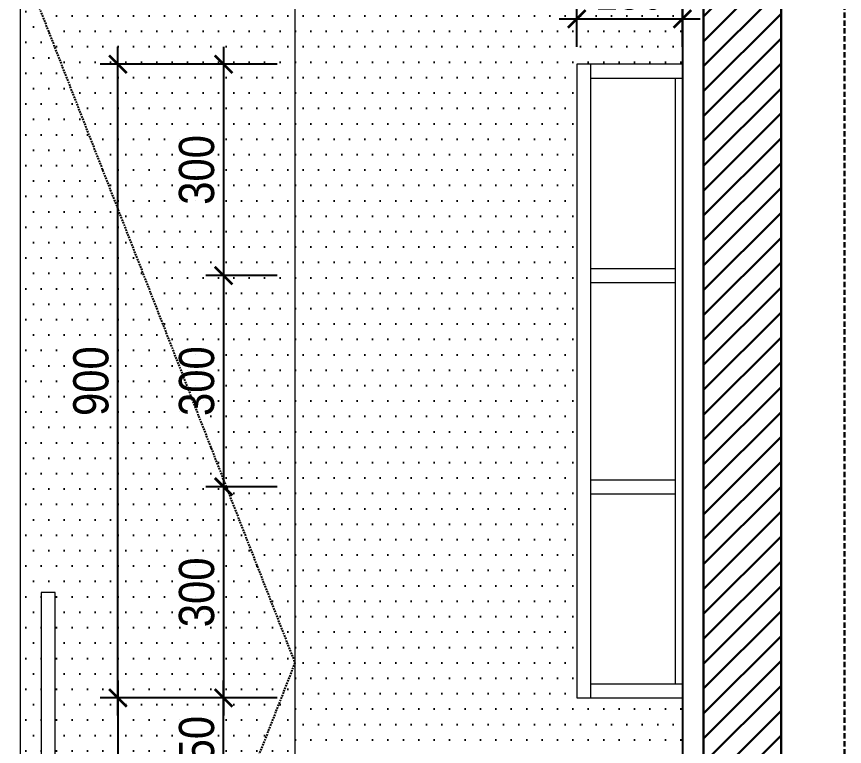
# Model space of a CAD drawing. Header units: millimetres. Extents: x -82962 to 19744, y -138000 to 4535.
# Drawn here: x 1633 to 2808, y -52757 to -51720 of the extents above; entities that cross this region are included whole.
import ezdxf

# ---------------------------------------------------------------- set-up
doc = ezdxf.new("R2010")
doc.units = ezdxf.units.MM
doc.header["$LTSCALE"] = 1000
doc.header["$MEASUREMENT"] = 0
doc.header["$PDMODE"] = 3
doc.linetypes.add('HIDDEN', pattern=[0.375, 0.25, -0.125])
doc.layers.get('0').update_dxf_attribs({"lineweight": 30})
doc.layers.get('DEFPOINTS').update_dxf_attribs({"color": 4, "lineweight": 30})
for name, color, linetype, lineweight in [('DS_cua', 146, 'Continuous', 25), ('NET CAT', 11, 'Continuous', 5), ('NOITHAT', 156, 'Continuous', 5), ('THAY', 4, 'Continuous', 30)]:
    doc.layers.add(name, color=color, linetype=linetype, lineweight=lineweight)
doc.layers.add('net-vatlieu', color=250, linetype='Continuous')
doc.layers.add('NETDUT', color=8, linetype='Continuous')
doc.styles.add('ARIAL', font='arial.ttf', dxfattribs={"width": 0.85})
doc.dimstyles.new('DIM 1-100', dxfattribs={"dimscale": 0, "dimtxt": 2, "dimasz": 1, "dimexe": 1, "dimexo": 1, "dimgap": 0.5, "dimtad": 1, "dimdec": 4, "dimrnd": 1, "dimdsep": 46, "dimtxsty": 'ARIAL', "dimblk1": 'ARCHTICK', "dimblk2": 'ARCHTICK', "dimsah": 1, "dimcen": 2, "dimdle": 1, "dimclrd": 9, "dimclre": 9, "dimclrt": 1, "dimadec": 0, "dimazin": 0, "dimtfac": 1, "dimtdec": 4, "dimtix": 1, "dimtmove": 2, "dimatfit": 3, "dimldrblk": 'DOT', "dimfxl": 1, "dimtvp": 1, "dimtolj": 1, "dimarcsym": 0})

# ---------------------------------------------------------------- blocks, each defined once
blk = doc.blocks.new('WC-2')
at = {"layer": 'DS_cua', "ltscale": 0.2}
h = blk.add_hatch(dxfattribs=at)
h.set_pattern_fill('DOTS', color=256, scale=350, style=0)
h.set_pattern_definition([(0, (11883.607, -53637.674), (10.9375, 21.875), [0, -21.875])])
h.paths.add_polyline_path([(12273.6, -52637.7), (11883.6, -53637.7), (12273.6, -53637.7)], flags=17)
h.paths.add_polyline_path([(12273.6, -52637.7), (11883.6, -51637.7), (11883.6, -53637.7)])
h.paths.add_polyline_path([(11933.6, -52937.7), (11913.6, -52937.7), (11913.6, -52537.7), (11933.6, -52537.7)], flags=16)
h = blk.add_hatch(dxfattribs=at)
h.set_pattern_fill('DOTS', color=256, scale=350, style=0)
h.set_pattern_definition([(0, (11883.607, -52987.674), (10.9375, 21.875), [0, -21.875])])
h.paths.add_polyline_path([(12273.6, -51637.7), (11883.6, -51637.7), (12273.6, -52637.7)])
h.paths.add_polyline_path([(12673.6, -51787.7), (12693.6, -51787.7), (12823.6, -51787.7), (12823.6, -51637.7), (12273.6, -51637.7), (12273.6, -52987.7), (12323.8, -52987.7), (12323.8, -52837.7), (12343.8, -52837.7), (12773.6, -52837.7), (12778, -52837.7), (12767.9, -52821.9), (12737, -52814.3), (12734.1, -52817.2), (12722.9, -52813.5), (12723.2, -52810.9), (12720.8, -52810.3), (12723.8, -52804.4), (12728, -52802), (12737.2, -52802.8), (12771.4, -52805.8), (12774.6, -52805.6), (12777.1, -52803.6), (12778, -52800.5), (12777.9, -52797.3), (12775.4, -52791.6), (12769.6, -52789.2), (12733, -52788.6), (12730.1, -52788.8), (12730.7, -52784.9), (12809.8, -52783.3), (12811.1, -52811.3), (12823.6, -52810.9), (12823.6, -52687.7), (12693.6, -52687.7), (12673.6, -52687.7)])
at = {"layer": 'NET CAT'}
for p, q in [((12823.6, -51787.7), (12693.6, -51787.7)), ((12823.6, -51807.7), (12693.6, -51807.7)), ((12693.6, -52077.7), (12813.6, -52077.7)), ((12693.6, -52097.7), (12813.6, -52097.7)), ((12693.6, -52377.7), (12813.6, -52377.7)), ((12693.6, -52397.7), (12813.6, -52397.7)), ((12693.6, -52667.7), (12823.6, -52667.7)), ((12693.6, -52687.7), (12823.6, -52687.7))]:
    blk.add_line(p, q, dxfattribs=at)
at = {"layer": 'NET CAT', "ltscale": 0.005}
blk.add_line((12813.6, -52667.7), (12813.6, -51807.7), dxfattribs=at)
at = {"layer": 'NET CAT'}
blk.add_lwpolyline([(12673.6, -52687.7), (12693.6, -52687.7), (12693.6, -51787.7), (12673.6, -51787.7)], close=True, dxfattribs=at)
at = {"layer": 'net-vatlieu', "ltscale": 0.2}
blk.add_lwpolyline([(12823.6, -50987.7), (12823.6, -53637.7)], dxfattribs=at)
at = {"layer": 'NETDUT', "linetype": 'HIDDEN', "ltscale": 0.01}
blk.add_lwpolyline([(11883.6, -51637.7), (12273.6, -52637.7), (11883.6, -53637.7)], dxfattribs=at)
at = {"layer": 'NOITHAT'}
for p, q in [((11883.6, -51637.7), (11883.6, -53637.7)), ((12273.6, -51637.7), (12273.6, -53637.7))]:
    blk.add_line(p, q, dxfattribs=at)
blk.add_lwpolyline([(11913.6, -52937.7), (11933.6, -52937.7), (11933.6, -52537.7), (11913.6, -52537.7)], close=True, dxfattribs=at)
blk = doc.blocks.new('_ARCHTICK')
at = {"color": 0, "linetype": 'ByBlock', "const_width": 0.15}
blk.add_lwpolyline([(-0.5, -0.5), (0.5, 0.5)], dxfattribs=at)
blk = doc.blocks.new('*D497')
at = {"layer": 'DEFPOINTS', "color": 0, "ltscale": 0.2, "transparency": 16777216}
for p in [(2578.1, -51723.3), (2428.1, -51787.7), (2578.1, -51787.7)]:
    blk.add_point(p, dxfattribs=at)
at = {"layer": 'THAY', "color": 9, "lineweight": -2, "ltscale": 0.2, "transparency": 16777216}
for p, q in [((2428.1, -51762.7), (2428.1, -51698.3)), ((2578.1, -51762.7), (2578.1, -51698.3)), ((2403.1, -51723.3), (2603.1, -51723.3))]:
    blk.add_line(p, q, dxfattribs=at)
at = {"layer": 'THAY', "color": 9, "lineweight": -2, "ltscale": 0.2, "transparency": 16777216, "xscale": 25, "yscale": 25, "zscale": 25, "rotation": 180}
blk.add_blockref('_ARCHTICK', (2428.1, -51723.3), dxfattribs=at)
at = {"layer": 'THAY', "color": 9, "lineweight": -2, "ltscale": 0.2, "transparency": 16777216, "xscale": 25, "yscale": 25, "zscale": 25}
blk.add_blockref('_ARCHTICK', (2578.1, -51723.3), dxfattribs=at)
at = {"layer": 'THAY', "color": 1, "ltscale": 0.2, "transparency": 16777216, "insert": (2503.1, -51685.3), "char_height": 50, "attachment_point": 5, "style": 'ARIAL'}
blk.add_mtext('\\A1;150', dxfattribs=at)
blk = doc.blocks.new('_DOT')
at = {"color": 0, "linetype": 'ByBlock', "ltscale": 10}
blk.add_line((-0.5, 0), (-1, 0), dxfattribs=at)
at = {"color": 0, "linetype": 'ByBlock', "ltscale": 10, "const_width": 0.5}
blk.add_lwpolyline([(-0.25, 0, 1), (0.25, 0, 1)], format="xyb", close=True, dxfattribs=at)
blk = doc.blocks.new('*D503')
at = {"layer": 'DEFPOINTS', "color": 0, "ltscale": 0.2, "transparency": 16777216}
for p in [(1926.9, -52687.7), (2028.1, -52687.7), (2028.1, -52837.7)]:
    blk.add_point(p, dxfattribs=at)
at = {"layer": 'THAY', "color": 9, "lineweight": -2, "ltscale": 0.2, "transparency": 16777216}
for p, q in [((1926.9, -52862.7), (1926.9, -52662.7)), ((2003.1, -52687.7), (1901.9, -52687.7)), ((2003.1, -52837.7), (1901.9, -52837.7))]:
    blk.add_line(p, q, dxfattribs=at)
at = {"layer": 'THAY', "color": 9, "lineweight": -2, "ltscale": 0.2, "transparency": 16777216, "xscale": 25, "yscale": 25, "zscale": 25}
for p, rotation in [((1926.9, -52687.7), 90), ((1926.9, -52837.7), 270)]:
    blk.add_blockref('_ARCHTICK', p, dxfattribs=dict(at, rotation=rotation))
at = {"layer": 'THAY', "color": 1, "ltscale": 0.2, "transparency": 16777216, "insert": (1888.8, -52762.7), "char_height": 50, "attachment_point": 5, "rotation": 90, "style": 'ARIAL'}
blk.add_mtext('\\A1;150', dxfattribs=at)
blk = doc.blocks.new('*D504')
at = {"layer": 'DEFPOINTS', "color": 0, "ltscale": 0.2, "transparency": 16777216}
for p in [(1776.9, -51787.7), (2028.1, -51787.7), (2028.1, -52687.7)]:
    blk.add_point(p, dxfattribs=at)
at = {"layer": 'THAY', "color": 9, "lineweight": -2, "ltscale": 0.2, "transparency": 16777216}
for p, q in [((1776.9, -52712.7), (1776.9, -51762.7)), ((2003.1, -51787.7), (1751.9, -51787.7)), ((2003.1, -52687.7), (1751.9, -52687.7))]:
    blk.add_line(p, q, dxfattribs=at)
at = {"layer": 'THAY', "color": 9, "lineweight": -2, "ltscale": 0.2, "transparency": 16777216, "xscale": 25, "yscale": 25, "zscale": 25}
for p, rotation in [((1776.9, -51787.7), 90), ((1776.9, -52687.7), 270)]:
    blk.add_blockref('_ARCHTICK', p, dxfattribs=dict(at, rotation=rotation))
at = {"layer": 'THAY', "color": 1, "ltscale": 0.2, "transparency": 16777216, "insert": (1738.8, -52237.7), "char_height": 50, "attachment_point": 5, "rotation": 90, "style": 'ARIAL'}
blk.add_mtext('\\A1;900', dxfattribs=at)
blk = doc.blocks.new('*D505')
at = {"layer": 'DEFPOINTS', "color": 0, "ltscale": 0.2, "transparency": 16777216}
for p in [(2028.1, -52687.7), (1776.9, -52987.7), (2028.1, -52987.7)]:
    blk.add_point(p, dxfattribs=at)
at = {"layer": 'THAY', "color": 9, "lineweight": -2, "ltscale": 0.2, "transparency": 16777216}
for p, q in [((1776.9, -52662.7), (1776.9, -53012.7)), ((2003.1, -52687.7), (1751.9, -52687.7)), ((2003.1, -52987.7), (1751.9, -52987.7))]:
    blk.add_line(p, q, dxfattribs=at)
at = {"layer": 'THAY', "color": 9, "lineweight": -2, "ltscale": 0.2, "transparency": 16777216, "xscale": 25, "yscale": 25, "zscale": 25}
for p, rotation in [((1776.9, -52687.7), 90), ((1776.9, -52987.7), 270)]:
    blk.add_blockref('_ARCHTICK', p, dxfattribs=dict(at, rotation=rotation))
at = {"layer": 'THAY', "color": 1, "ltscale": 0.2, "transparency": 16777216, "insert": (1738.8, -52837.7), "char_height": 50, "attachment_point": 5, "rotation": 90, "style": 'ARIAL'}
blk.add_mtext('\\A1;300', dxfattribs=at)
blk = doc.blocks.new('*D508')
at = {"layer": 'DEFPOINTS', "color": 0, "ltscale": 0.2, "transparency": 16777216}
for p in [(2028.1, -51787.7), (1926.9, -52087.7), (2028.1, -52087.7)]:
    blk.add_point(p, dxfattribs=at)
at = {"layer": 'THAY', "color": 9, "lineweight": -2, "ltscale": 0.2, "transparency": 16777216}
for p, q in [((1926.9, -51762.7), (1926.9, -52112.7)), ((2003.1, -51787.7), (1901.9, -51787.7)), ((2003.1, -52087.7), (1901.9, -52087.7))]:
    blk.add_line(p, q, dxfattribs=at)
at = {"layer": 'THAY', "color": 9, "lineweight": -2, "ltscale": 0.2, "transparency": 16777216, "xscale": 25, "yscale": 25, "zscale": 25}
for p, rotation in [((1926.9, -51787.7), 90), ((1926.9, -52087.7), 270)]:
    blk.add_blockref('_ARCHTICK', p, dxfattribs=dict(at, rotation=rotation))
at = {"layer": 'THAY', "color": 1, "ltscale": 0.2, "transparency": 16777216, "insert": (1888.8, -51937.7), "char_height": 50, "attachment_point": 5, "rotation": 90, "style": 'ARIAL'}
blk.add_mtext('\\A1;300', dxfattribs=at)
blk = doc.blocks.new('*D509')
at = {"layer": 'DEFPOINTS', "color": 0, "ltscale": 0.2, "transparency": 16777216}
for p in [(2028.1, -52087.7), (1926.9, -52387.7), (2028.1, -52387.7)]:
    blk.add_point(p, dxfattribs=at)
at = {"layer": 'THAY', "color": 9, "lineweight": -2, "ltscale": 0.2, "transparency": 16777216}
for p, q in [((1926.9, -52062.7), (1926.9, -52412.7)), ((2003.1, -52087.7), (1901.9, -52087.7)), ((2003.1, -52387.7), (1901.9, -52387.7))]:
    blk.add_line(p, q, dxfattribs=at)
at = {"layer": 'THAY', "color": 9, "lineweight": -2, "ltscale": 0.2, "transparency": 16777216, "xscale": 25, "yscale": 25, "zscale": 25}
for p, rotation in [((1926.9, -52087.7), 90), ((1926.9, -52387.7), 270)]:
    blk.add_blockref('_ARCHTICK', p, dxfattribs=dict(at, rotation=rotation))
at = {"layer": 'THAY', "color": 1, "ltscale": 0.2, "transparency": 16777216, "insert": (1888.8, -52237.7), "char_height": 50, "attachment_point": 5, "rotation": 90, "style": 'ARIAL'}
blk.add_mtext('\\A1;300', dxfattribs=at)
blk = doc.blocks.new('*D510')
at = {"layer": 'DEFPOINTS', "color": 0, "ltscale": 0.2, "transparency": 16777216}
for p in [(2028.1, -52387.7), (1926.9, -52687.7), (2028.1, -52687.7)]:
    blk.add_point(p, dxfattribs=at)
at = {"layer": 'THAY', "color": 9, "lineweight": -2, "ltscale": 0.2, "transparency": 16777216}
for p, q in [((1926.9, -52362.7), (1926.9, -52712.7)), ((2003.1, -52387.7), (1901.9, -52387.7)), ((2003.1, -52687.7), (1901.9, -52687.7))]:
    blk.add_line(p, q, dxfattribs=at)
at = {"layer": 'THAY', "color": 9, "lineweight": -2, "ltscale": 0.2, "transparency": 16777216, "xscale": 25, "yscale": 25, "zscale": 25}
for p, rotation in [((1926.9, -52387.7), 90), ((1926.9, -52687.7), 270)]:
    blk.add_blockref('_ARCHTICK', p, dxfattribs=dict(at, rotation=rotation))
at = {"layer": 'THAY', "color": 1, "ltscale": 0.2, "transparency": 16777216, "insert": (1888.8, -52537.7), "char_height": 50, "attachment_point": 5, "rotation": 90, "style": 'ARIAL'}
blk.add_mtext('\\A1;300', dxfattribs=at)

msp = doc.modelspace()

# ---------------------------------------------------------------- hatches: boundary and pattern name
at = {"layer": 'THAY', "ltscale": 0.2}
h = msp.add_hatch(dxfattribs=at)
h.set_pattern_fill('ANSI31', color=256, scale=200, style=0, double=1)
h.set_pattern_definition([(45, (478.055, -53637.674), (-17.67767, 17.67767), [])])
h.paths.add_polyline_path([(588.05468, -47087.67356), (478.05468, -47087.67356), (478.05468, -50037.67356), (588.05468, -50037.67356)])
h.paths.add_polyline_path([(2718.05468, -46544.46469), (2608.05468, -46544.46469), (2608.05468, -46737.67356), (2718.05468, -46737.67356)])
h.paths.add_polyline_path([(588.05468, -46544.46469), (478.05468, -46544.46469), (478.05468, -46737.67356), (588.05468, -46737.67356)])
h.paths.add_polyline_path([(588.05468, -50387.67356), (478.05468, -50387.67356), (478.05468, -53637.67356), (588.05468, -53637.67356)])
h.paths.add_polyline_path([(2718.05468, -50387.67356), (2608.05468, -50387.67356), (2608.05468, -53637.67356), (2718.05468, -53637.67356)])
h.paths.add_polyline_path([(2718.05468, -47087.67356), (2608.05468, -47087.67356), (2608.05468, -50037.67356), (2718.05468, -50037.67356)])

# ---------------------------------------------------------------- linework, layer by layer
at = {"layer": 'THAY', "ltscale": 0.01}
msp.add_line((2608.05468, -54117.85095), (2608.05468, -46544.46469), dxfattribs=at)
at = {"layer": 'THAY', "linetype": 'HIDDEN', "ltscale": 0.03}
msp.add_lwpolyline([(2808.05468, -46544.46469), (278.05468, -46544.46469), (278.05468, -54117.85095), (2808.05468, -54117.85095)], close=True, dxfattribs=at)
at = {"layer": 'THAY', "linetype": 'Continuous'}
msp.add_lwpolyline([(2608.05468, -53637.67356), (2718.05468, -53637.67356), (2718.05468, -50387.67356), (2608.05468, -50387.67356)], close=True, dxfattribs=at)

# ---------------------------------------------------------------- block references
at = {"layer": 'THAY'}
msp.add_blockref('WC-2', (-10245.55201, 0), dxfattribs=at)

# ---------------------------------------------------------------- dimensions: what is measured, and where the dimension line sits
at = {"layer": 'THAY', "ltscale": 0.2}
dim = msp.add_linear_dim(base=(2578.05468, -51723.29661), p1=(2428.05468, -51787.67356), p2=(2578.05468, -51787.67356), dimstyle='DIM 1-100', override={"dimscale": 25}, dxfattribs=at)
dim.commit()
dim.dimension.update_dxf_attribs({"geometry": '*D497', "text_midpoint": (2503.05468, -51685.26796)})
for base, p1, p2, picture, middle in [((1776.87094, -51787.67356), (2028.05468, -52687.67356), (2028.05468, -51787.67356), '*D504', (1738.84229, -52237.67356)), ((1926.87094, -52087.67356), (2028.05468, -51787.67356), (2028.05468, -52087.67356), '*D508', (1888.82524, -51937.67356)), ((1926.87094, -52387.67356), (2028.05468, -52087.67356), (2028.05468, -52387.67356), '*D509', (1888.82524, -52237.67356)), ((1926.87094, -52687.67356), (2028.05468, -52387.67356), (2028.05468, -52687.67356), '*D510', (1888.82524, -52537.67356)), ((1776.87094, -52987.67356), (2028.05468, -52687.67356), (2028.05468, -52987.67356), '*D505', (1738.82524, -52837.67356)), ((1926.87094, -52687.67356), (2028.05468, -52837.67356), (2028.05468, -52687.67356), '*D503', (1888.84229, -52762.67356))]:
    dim = msp.add_linear_dim(base=base, p1=p1, p2=p2, angle=90, dimstyle='DIM 1-100', override={"dimscale": 25}, dxfattribs=at)
    dim.commit()
    dim.dimension.update_dxf_attribs({"geometry": picture, "text_midpoint": middle})

doc.saveas('drawing.dxf')
